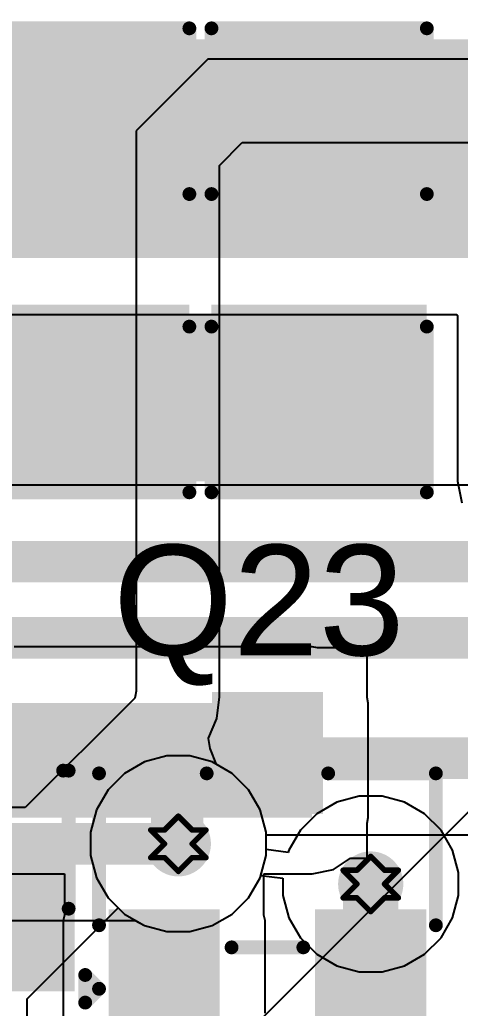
# Model space of a CAD drawing. Header units: inches. Extents: x -3 to 5437, y -3 to 5435.
# Drawn here: x 79.04 to 83.09, y 84.33 to 93.42 of the extents above; entities that cross this region are included whole.
import ezdxf

# ---------------------------------------------------------------- set-up
doc = ezdxf.new("R2010")
doc.units = ezdxf.units.IN
for name, color, linetype in [('Bottom Layer', 5, 'Continuous'), ('Bottom Solder', 6, 'Continuous'), ('Drill Drawing', 1, 'Continuous'), ('GND', 16, 'Continuous'), ('PWR', 76, 'Continuous'), ('Top Layer', 1, 'Continuous'), ('Top Overlay', 2, 'Continuous'), ('Top Paste', 8, 'Continuous'), ('Top Solder', 216, 'Continuous'), ('Via Holes', 16, 'Continuous')]:
    doc.layers.add(name, color=color, linetype=linetype)
doc.styles.add('Arial', font='', dxfattribs={"height": 0.2})
doc.styles.get('Arial').set_extended_font_data('Arial')

# ---------------------------------------------------------------- blocks, each defined once
blk = doc.blocks.new('C___1206_66')
at = {"layer": 'Top Layer'}
for points in [[(-2.032, 0.889), (-0.508, 0.889), (-0.508, -0.889), (-2.032, -0.889)], [(0.508, 0.889), (2.032, 0.889), (2.032, -0.889), (0.508, -0.889)]]:
    blk.add_hatch(color=1, dxfattribs=at).paths.add_polyline_path(points)
at = {"layer": 'Top Paste'}
for points in [[(-2.032, 0.889), (-0.508, 0.889), (-0.508, -0.889), (-2.032, -0.889)], [(0.508, 0.889), (2.032, 0.889), (2.032, -0.889), (0.508, -0.889)]]:
    blk.add_hatch(color=8, dxfattribs=at).paths.add_polyline_path(points)
at = {"layer": 'Top Solder'}
for points in [[(-2.1336, 0.9906), (-0.4064, 0.9906), (-0.4064, -0.9906), (-2.1336, -0.9906)], [(0.4064, 0.9906), (2.1336, 0.9906), (2.1336, -0.9906), (0.4064, -0.9906)]]:
    blk.add_hatch(color=216, dxfattribs=at).paths.add_polyline_path(points)
at = {"layer": 'Top Overlay'}
for points in [[(-2.1336, 0.9906, 0.127, 0.127, 0), (-2.1336, -0.9906, 0.127, 0.127, 0)], [(-2.1336, 0.9906, 0.127, 0.127, 0), (-0.6096, 0.9906, 0.127, 0.127, 0)], [(0.6096, 0.9906, 0.127, 0.127, 0), (2.1336, 0.9906, 0.127, 0.127, 0)], [(2.1336, 0.9906, 0.127, 0.127, 0), (2.1336, -0.9906, 0.127, 0.127, 0)], [(-2.1336, -0.9906, 0.127, 0.127, 0), (-0.6096, -0.9906, 0.127, 0.127, 0)], [(0.6096, -0.9906, 0.127, 0.127, 0), (2.1336, -0.9906, 0.127, 0.127, 0)]]:
    blk.add_lwpolyline(points, format="xyseb", dxfattribs=at)
for points in [[(-2.16535, 0.9906, 0.0635, 0.0635, 1), (-2.10185, 0.9906, 0.0635, 0.0635, 1)], [(-2.16535, 0.9906, 0.0635, 0.0635, 1), (-2.10185, 0.9906, 0.0635, 0.0635, 1)], [(-0.64135, 0.9906, 0.0635, 0.0635, 1), (-0.57785, 0.9906, 0.0635, 0.0635, 1)], [(0.57785, 0.9906, 0.0635, 0.0635, 1), (0.64135, 0.9906, 0.0635, 0.0635, 1)], [(2.10185, 0.9906, 0.0635, 0.0635, 1), (2.16535, 0.9906, 0.0635, 0.0635, 1)], [(2.10185, 0.9906, 0.0635, 0.0635, 1), (2.16535, 0.9906, 0.0635, 0.0635, 1)], [(-2.16535, -0.9906, 0.0635, 0.0635, 1), (-2.10185, -0.9906, 0.0635, 0.0635, 1)], [(-2.16535, -0.9906, 0.0635, 0.0635, 1), (-2.10185, -0.9906, 0.0635, 0.0635, 1)], [(-0.64135, -0.9906, 0.0635, 0.0635, 1), (-0.57785, -0.9906, 0.0635, 0.0635, 1)], [(0.57785, -0.9906, 0.0635, 0.0635, 1), (0.64135, -0.9906, 0.0635, 0.0635, 1)], [(2.10185, -0.9906, 0.0635, 0.0635, 1), (2.16535, -0.9906, 0.0635, 0.0635, 1)], [(2.10185, -0.9906, 0.0635, 0.0635, 1), (2.16535, -0.9906, 0.0635, 0.0635, 1)]]:
    blk.add_lwpolyline(points, format="xyseb", close=True, dxfattribs=at)
blk = doc.blocks.new('C___1206_67')
at = {"layer": 'Top Layer'}
for points in [[(-2.032, 0.889), (-0.508, 0.889), (-0.508, -0.889), (-2.032, -0.889)], [(0.508, 0.889), (2.032, 0.889), (2.032, -0.889), (0.508, -0.889)]]:
    blk.add_hatch(color=1, dxfattribs=at).paths.add_polyline_path(points)
at = {"layer": 'Top Paste'}
for points in [[(-2.032, 0.889), (-0.508, 0.889), (-0.508, -0.889), (-2.032, -0.889)], [(0.508, 0.889), (2.032, 0.889), (2.032, -0.889), (0.508, -0.889)]]:
    blk.add_hatch(color=8, dxfattribs=at).paths.add_polyline_path(points)
at = {"layer": 'Top Solder'}
for points in [[(-2.1336, 0.9906), (-0.4064, 0.9906), (-0.4064, -0.9906), (-2.1336, -0.9906)], [(0.4064, 0.9906), (2.1336, 0.9906), (2.1336, -0.9906), (0.4064, -0.9906)]]:
    blk.add_hatch(color=216, dxfattribs=at).paths.add_polyline_path(points)
at = {"layer": 'Top Overlay'}
for points in [[(-2.1336, 0.9906, 0.127, 0.127, 0), (-2.1336, -0.9906, 0.127, 0.127, 0)], [(-2.1336, 0.9906, 0.127, 0.127, 0), (-0.6096, 0.9906, 0.127, 0.127, 0)], [(0.6096, 0.9906, 0.127, 0.127, 0), (2.1336, 0.9906, 0.127, 0.127, 0)], [(2.1336, 0.9906, 0.127, 0.127, 0), (2.1336, -0.9906, 0.127, 0.127, 0)], [(-2.1336, -0.9906, 0.127, 0.127, 0), (-0.6096, -0.9906, 0.127, 0.127, 0)], [(0.6096, -0.9906, 0.127, 0.127, 0), (2.1336, -0.9906, 0.127, 0.127, 0)]]:
    blk.add_lwpolyline(points, format="xyseb", dxfattribs=at)
for points in [[(-2.16535, 0.9906, 0.0635, 0.0635, 1), (-2.10185, 0.9906, 0.0635, 0.0635, 1)], [(-2.16535, 0.9906, 0.0635, 0.0635, 1), (-2.10185, 0.9906, 0.0635, 0.0635, 1)], [(-0.64135, 0.9906, 0.0635, 0.0635, 1), (-0.57785, 0.9906, 0.0635, 0.0635, 1)], [(0.57785, 0.9906, 0.0635, 0.0635, 1), (0.64135, 0.9906, 0.0635, 0.0635, 1)], [(2.10185, 0.9906, 0.0635, 0.0635, 1), (2.16535, 0.9906, 0.0635, 0.0635, 1)], [(2.10185, 0.9906, 0.0635, 0.0635, 1), (2.16535, 0.9906, 0.0635, 0.0635, 1)], [(-2.16535, -0.9906, 0.0635, 0.0635, 1), (-2.10185, -0.9906, 0.0635, 0.0635, 1)], [(-2.16535, -0.9906, 0.0635, 0.0635, 1), (-2.10185, -0.9906, 0.0635, 0.0635, 1)], [(-0.64135, -0.9906, 0.0635, 0.0635, 1), (-0.57785, -0.9906, 0.0635, 0.0635, 1)], [(0.57785, -0.9906, 0.0635, 0.0635, 1), (0.64135, -0.9906, 0.0635, 0.0635, 1)], [(2.10185, -0.9906, 0.0635, 0.0635, 1), (2.16535, -0.9906, 0.0635, 0.0635, 1)], [(2.10185, -0.9906, 0.0635, 0.0635, 1), (2.16535, -0.9906, 0.0635, 0.0635, 1)]]:
    blk.add_lwpolyline(points, format="xyseb", close=True, dxfattribs=at)
blk = doc.blocks.new('SOT_23_88')
at = {"layer": 'Top Layer'}
for points in [[(-0.41, 1.46), (0.41, 1.46), (0.41, 0.54), (-0.41, 0.54)], [(-1.36, -0.54), (-0.54, -0.54), (-0.54, -1.46), (-1.36, -1.46)], [(0.54, -0.54), (1.36, -0.54), (1.36, -1.46), (0.54, -1.46)]]:
    blk.add_hatch(color=1, dxfattribs=at).paths.add_polyline_path(points)
at = {"layer": 'Top Paste'}
for points in [[(-0.41, 1.46), (0.41, 1.46), (0.41, 0.54), (-0.41, 0.54)], [(-1.36, -0.54), (-0.54, -0.54), (-0.54, -1.46), (-1.36, -1.46)], [(0.54, -0.54), (1.36, -0.54), (1.36, -1.46), (0.54, -1.46)]]:
    blk.add_hatch(color=8, dxfattribs=at).paths.add_polyline_path(points)
at = {"layer": 'Top Solder'}
for points in [[(-0.5116, 1.5616), (0.5116, 1.5616), (0.5116, 0.4384), (-0.5116, 0.4384)], [(-1.4616, -0.4384), (-0.4384, -0.4384), (-0.4384, -1.5616), (-1.4616, -1.5616)], [(0.4384, -0.4384), (1.4616, -0.4384), (1.4616, -1.5616), (0.4384, -1.5616)]]:
    blk.add_hatch(color=216, dxfattribs=at).paths.add_polyline_path(points)
at = {"layer": 'Top Overlay'}
for points in [[(-1.5494, -0.5842, 0.127, 0.127, 0), (-1.5494, 0.8128, 0.127, 0.127, 0)], [(-1.5494, 0.8128, 0.127, 0.127, 0), (-0.5588, 0.8128, 0.127, 0.127, 0)], [(0.5588, 0.8128, 0.127, 0.127, 0), (1.5494, 0.8128, 0.127, 0.127, 0)], [(1.5494, -0.5842, 0.127, 0.127, 0), (1.5494, 0.8128, 0.127, 0.127, 0)], [(-0.3302, -0.7874, 0.127, 0.127, 0), (0.3302, -0.7874, 0.127, 0.127, 0)], [(-1.6764, -1.0414, 0.127, 0.127, 0), (-1.5494, -1.1684, 0.127, 0.127, 0)], [(-1.6764, -1.2954, 0.127, 0.127, 0), (-1.6764, -1.0414, 0.127, 0.127, 0)], [(-1.6764, -1.2954, 0.127, 0.127, 0), (-1.5494, -1.1684, 0.127, 0.127, 0)]]:
    blk.add_lwpolyline(points, format="xyseb", dxfattribs=at)
for points in [[(-1.5812, 0.8128, 0.0635, 0.0635, 1), (-1.5176, 0.8128, 0.0635, 0.0635, 1)], [(-1.5812, 0.8128, 0.0635, 0.0635, 1), (-1.5176, 0.8128, 0.0635, 0.0635, 1)], [(-0.5905, 0.8128, 0.0635, 0.0635, 1), (-0.5271, 0.8128, 0.0635, 0.0635, 1)], [(0.5271, 0.8128, 0.0635, 0.0635, 1), (0.5905, 0.8128, 0.0635, 0.0635, 1)], [(1.5176, 0.8128, 0.0635, 0.0635, 1), (1.5812, 0.8128, 0.0635, 0.0635, 1)], [(1.5176, 0.8128, 0.0635, 0.0635, 1), (1.5812, 0.8128, 0.0635, 0.0635, 1)], [(-1.5812, -0.5842, 0.0635, 0.0635, 1), (-1.5176, -0.5842, 0.0635, 0.0635, 1)], [(1.5176, -0.5842, 0.0635, 0.0635, 1), (1.5812, -0.5842, 0.0635, 0.0635, 1)], [(-0.3619, -0.7874, 0.0635, 0.0635, 1), (-0.2984, -0.7874, 0.0635, 0.0635, 1)], [(0.2984, -0.7874, 0.0635, 0.0635, 1), (0.3619, -0.7874, 0.0635, 0.0635, 1)], [(-1.7082, -1.0414, 0.0635, 0.0635, 1), (-1.6446, -1.0414, 0.0635, 0.0635, 1)], [(-1.7082, -1.0414, 0.0635, 0.0635, 1), (-1.6446, -1.0414, 0.0635, 0.0635, 1)], [(-1.5812, -1.1684, 0.0635, 0.0635, 1), (-1.5176, -1.1684, 0.0635, 0.0635, 1)], [(-1.5812, -1.1684, 0.0635, 0.0635, 1), (-1.5176, -1.1684, 0.0635, 0.0635, 1)], [(-1.7082, -1.2954, 0.0635, 0.0635, 1), (-1.6446, -1.2954, 0.0635, 0.0635, 1)], [(-1.7082, -1.2954, 0.0635, 0.0635, 1), (-1.6446, -1.2954, 0.0635, 0.0635, 1)]]:
    blk.add_lwpolyline(points, format="xyseb", close=True, dxfattribs=at)
blk = doc.blocks.new('SOD_523_213')
at = {"layer": 'Top Layer'}
for points in [[(-0.9, 0.35), (-0.3, 0.35), (-0.3, -0.35), (-0.9, -0.35)], [(0.3, 0.35), (0.9, 0.35), (0.9, -0.35), (0.3, -0.35)]]:
    blk.add_hatch(color=1, dxfattribs=at).paths.add_polyline_path(points)
at = {"layer": 'Top Overlay'}
for points in [[(0.6597, 0.3588), (1.4217, 0.3588), (1.4217, 0.5366), (0.6597, 0.5366)], [(0.9391, -0.3778), (1.4217, -0.3778), (1.4217, 0.3842), (0.9391, 0.3842)], [(0.6597, -0.5302), (1.4217, -0.5302), (1.4217, -0.3524), (0.6597, -0.3524)]]:
    blk.add_hatch(color=2, dxfattribs=at).paths.add_polyline_path(points)
at = {"layer": 'Top Paste'}
for points in [[(-0.9, 0.35), (-0.3, 0.35), (-0.3, -0.35), (-0.9, -0.35)], [(0.3, 0.35), (0.9, 0.35), (0.9, -0.35), (0.3, -0.35)]]:
    blk.add_hatch(color=8, dxfattribs=at).paths.add_polyline_path(points)
at = {"layer": 'Top Solder'}
for points in [[(-1.0016, 0.4516), (-0.1984, 0.4516), (-0.1984, -0.4516), (-1.0016, -0.4516)], [(0.1984, 0.4516), (1.0016, 0.4516), (1.0016, -0.4516), (0.1984, -0.4516)]]:
    blk.add_hatch(color=216, dxfattribs=at).paths.add_polyline_path(points)
at = {"layer": 'Top Overlay'}
for points in [[(0.6604, 0.4826, 0.127, 0.127, 0), (-0.6096, 0.4826, 0.127, 0.127, 0)], [(-0.6096, 0.4318, 0.127, 0.127, 0), (-0.6096, 0.4818, 0.127, 0.127, 0)], [(-0.6096, -0.4818, 0.127, 0.127, 0), (-0.6096, -0.4318, 0.127, 0.127, 0)], [(0.6604, -0.4826, 0.127, 0.127, 0), (-0.6096, -0.4826, 0.127, 0.127, 0)]]:
    blk.add_lwpolyline(points, format="xyseb", dxfattribs=at)
for points in [[(-0.6413, 0.4826, 0.0635, 0.0635, 1), (-0.5778, 0.4826, 0.0635, 0.0635, 1)], [(0.6287, 0.4826, 0.0635, 0.0635, 1), (0.6921, 0.4826, 0.0635, 0.0635, 1)], [(-0.6413, 0.4818, 0.0635, 0.0635, 1), (-0.5778, 0.4818, 0.0635, 0.0635, 1)], [(-0.6413, 0.4318, 0.0635, 0.0635, 1), (-0.5778, 0.4318, 0.0635, 0.0635, 1)], [(-0.6413, -0.4318, 0.0635, 0.0635, 1), (-0.5778, -0.4318, 0.0635, 0.0635, 1)], [(-0.6413, -0.4818, 0.0635, 0.0635, 1), (-0.5778, -0.4818, 0.0635, 0.0635, 1)], [(-0.6413, -0.4826, 0.0635, 0.0635, 1), (-0.5778, -0.4826, 0.0635, 0.0635, 1)], [(0.6287, -0.4826, 0.0635, 0.0635, 1), (0.6921, -0.4826, 0.0635, 0.0635, 1)]]:
    blk.add_lwpolyline(points, format="xyseb", close=True, dxfattribs=at)

msp = doc.modelspace()

# ---------------------------------------------------------------- hatches: boundary and pattern name
at = {"layer": 'Bottom Layer'}
h = msp.add_hatch(color=5, dxfattribs=at)
edge = h.paths.add_edge_path()
edge.add_arc((80.5008, 85.8459), 0.3, 0, 360)
h = msp.add_hatch(color=5, dxfattribs=at)
edge = h.paths.add_edge_path()
edge.add_arc((82.2706, 85.476), 0.3, 0, 360)
at = {"layer": 'GND'}
h = msp.add_hatch(color=16, dxfattribs=at)
edge = h.paths.add_edge_path()
edge.add_arc((80.5008, 85.8459), 0.3, 0, 360)
h = msp.add_hatch(color=16, dxfattribs=at)
edge = h.paths.add_edge_path()
edge.add_arc((82.2706, 85.476), 0.3, 0, 360)
at = {"layer": 'PWR'}
h = msp.add_hatch(color=76, dxfattribs=at)
edge = h.paths.add_edge_path()
edge.add_arc((80.5008, 85.8459), 0.3, 0, 360)
h = msp.add_hatch(color=76, dxfattribs=at)
edge = h.paths.add_edge_path()
edge.add_arc((82.2706, 85.476), 0.3, 0, 360)
at = {"layer": 'Top Layer'}
for points in [[(72.373, 92.4401), (83.9616, 92.4401), (83.9616, 93.2443), (72.373, 93.2443)], [(78.7228, 91.2329), (84.7882, 91.2329), (84.7882, 93.2439), (78.7228, 93.2439)], [(76.7688, 89.1803), (82.6852, 89.1803), (82.6852, 90.7043), (76.7688, 90.7043)], [(77.5487, 86.0872), (81.7306, 86.0872), (81.7306, 87.1408), (77.5487, 87.1408)], [(80.2487, 85.8459), (80.7297, 85.8459), (80.7297, 86.9251), (80.2487, 86.9251)], [(77.5487, 85.0094), (79.3592, 85.0094), (79.3592, 85.6046), (77.5487, 85.6046)], [(79.9606, 83.224), (80.7806, 83.224), (80.7806, 85.1408), (79.9606, 85.1408)], [(81.8606, 83.1351), (82.6806, 83.1351), (82.6806, 85.1408), (81.8606, 85.1408)]]:
    msp.add_hatch(color=1, dxfattribs=at).paths.add_polyline_path(points)
h = msp.add_hatch(color=1, dxfattribs=at)
edge = h.paths.add_edge_path()
edge.add_arc((80.5008, 85.8459), 0.3, 0, 360)
h = msp.add_hatch(color=1, dxfattribs=at)
edge = h.paths.add_edge_path()
edge.add_arc((82.2706, 85.476), 0.3, 0, 360)
at = {"layer": 'Via Holes'}
h = msp.add_hatch(color=7, dxfattribs=at)
edge = h.paths.add_edge_path()
edge.add_arc((80.5008, 85.8459), 0.15, 0, 360)
h = msp.add_hatch(color=7, dxfattribs=at)
edge = h.paths.add_edge_path()
edge.add_arc((82.2706, 85.476), 0.15, 0, 360)

# ---------------------------------------------------------------- linework, layer by layer
at = {"layer": 'Bottom Layer'}
for p, q in [((83.3342, 89.1446), (77.4552, 89.1446)), ((81.3088, 85.7395), (81.3088, 85.9293)), ((81.3088, 85.9293), (88.9495, 85.9293)), ((81.2537, 85.534), (81.3088, 85.7395)), ((81.1473, 85.3498), (81.2537, 85.534)), ((80.9969, 85.1993), (81.1473, 85.3498)), ((80.8126, 85.093), (80.9969, 85.1993)), ((73.6727, 85.1414), (80.105, 85.1414)), ((80.105, 85.1414), (80.1889, 85.093)), ((80.1889, 85.093), (80.3944, 85.0379)), ((80.6071, 85.0379), (80.8126, 85.093)), ((80.3944, 85.0379), (80.6071, 85.0379))]:
    msp.add_line(p, q, dxfattribs=at)
for points in [[(77.0595, 88.4401, 0.381, 0.381, 0), (86.3909, 88.4401, 0.381, 0.381, 0)], [(78.383, 87.7401, 0.381, 0.381, 0), (86.4944, 87.7401, 0.381, 0.381, 0)], [(73.8006, 86.6338, 0.381, 0.381, 0), (89.3452, 86.6338, 0.381, 0.381, 0)], [(73.6727, 85.8459, 0.381, 0.381, 0), (80.5008, 85.8459, 0.381, 0.381, 0)]]:
    msp.add_lwpolyline(points, format="xyseb", dxfattribs=at)
msp.add_lwpolyline([(80.4055, 85.8459, 0.1905, 0.1905, 1), (80.596, 85.8459, 0.1905, 0.1905, 1)], format="xyseb", close=True, dxfattribs=at)
at = {"layer": 'Bottom Solder'}
msp.add_line((0.3381, 3.382), (5436.9008, 5435.1662), dxfattribs=at)
at = {"layer": 'Drill Drawing'}
for points in [[(80.3738, 85.9729, 0.0508, 0.0508, 0), (80.5008, 86.0999, 0.0508, 0.0508, 0)], [(80.5008, 86.0999, 0.0508, 0.0508, 0), (80.6278, 85.9729, 0.0508, 0.0508, 0)], [(80.2468, 85.9729, 0.0508, 0.0508, 0), (80.3738, 85.8459, 0.0508, 0.0508, 0)], [(80.2468, 85.9729, 0.0508, 0.0508, 0), (80.3738, 85.9729, 0.0508, 0.0508, 0)], [(80.6278, 85.9729, 0.0508, 0.0508, 0), (80.7548, 85.9729, 0.0508, 0.0508, 0)], [(80.6278, 85.8459, 0.0508, 0.0508, 0), (80.7548, 85.9729, 0.0508, 0.0508, 0)], [(80.2468, 85.7189, 0.0508, 0.0508, 0), (80.3738, 85.8459, 0.0508, 0.0508, 0)], [(80.6278, 85.8459, 0.0508, 0.0508, 0), (80.7548, 85.7189, 0.0508, 0.0508, 0)], [(80.2468, 85.7189, 0.0508, 0.0508, 0), (80.3738, 85.7189, 0.0508, 0.0508, 0)], [(80.3738, 85.7189, 0.0508, 0.0508, 0), (80.5008, 85.5919, 0.0508, 0.0508, 0)], [(80.5008, 85.5919, 0.0508, 0.0508, 0), (80.6278, 85.7189, 0.0508, 0.0508, 0)], [(80.6278, 85.7189, 0.0508, 0.0508, 0), (80.7548, 85.7189, 0.0508, 0.0508, 0)], [(82.1436, 85.603, 0.0508, 0.0508, 0), (82.2706, 85.73, 0.0508, 0.0508, 0)], [(82.2706, 85.73, 0.0508, 0.0508, 0), (82.3976, 85.603, 0.0508, 0.0508, 0)], [(82.0166, 85.603, 0.0508, 0.0508, 0), (82.1436, 85.476, 0.0508, 0.0508, 0)], [(82.0166, 85.603, 0.0508, 0.0508, 0), (82.1436, 85.603, 0.0508, 0.0508, 0)], [(82.3976, 85.603, 0.0508, 0.0508, 0), (82.5246, 85.603, 0.0508, 0.0508, 0)], [(82.3976, 85.476, 0.0508, 0.0508, 0), (82.5246, 85.603, 0.0508, 0.0508, 0)], [(82.0166, 85.349, 0.0508, 0.0508, 0), (82.1436, 85.476, 0.0508, 0.0508, 0)], [(82.3976, 85.476, 0.0508, 0.0508, 0), (82.5246, 85.349, 0.0508, 0.0508, 0)], [(82.0166, 85.349, 0.0508, 0.0508, 0), (82.1436, 85.349, 0.0508, 0.0508, 0)], [(82.1436, 85.349, 0.0508, 0.0508, 0), (82.2706, 85.222, 0.0508, 0.0508, 0)], [(82.2706, 85.222, 0.0508, 0.0508, 0), (82.3976, 85.349, 0.0508, 0.0508, 0)], [(82.3976, 85.349, 0.0508, 0.0508, 0), (82.5246, 85.349, 0.0508, 0.0508, 0)]]:
    msp.add_lwpolyline(points, format="xyseb", dxfattribs=at)
for points in [[(80.4881, 86.0999, 0.0254, 0.0254, 1), (80.5135, 86.0999, 0.0254, 0.0254, 1)], [(80.4881, 86.0999, 0.0254, 0.0254, 1), (80.5135, 86.0999, 0.0254, 0.0254, 1)], [(80.2341, 85.9729, 0.0254, 0.0254, 1), (80.2595, 85.9729, 0.0254, 0.0254, 1)], [(80.2341, 85.9729, 0.0254, 0.0254, 1), (80.2595, 85.9729, 0.0254, 0.0254, 1)], [(80.3611, 85.9729, 0.0254, 0.0254, 1), (80.3865, 85.9729, 0.0254, 0.0254, 1)], [(80.3611, 85.9729, 0.0254, 0.0254, 1), (80.3865, 85.9729, 0.0254, 0.0254, 1)], [(80.6151, 85.9729, 0.0254, 0.0254, 1), (80.6405, 85.9729, 0.0254, 0.0254, 1)], [(80.6151, 85.9729, 0.0254, 0.0254, 1), (80.6405, 85.9729, 0.0254, 0.0254, 1)], [(80.7421, 85.9729, 0.0254, 0.0254, 1), (80.7675, 85.9729, 0.0254, 0.0254, 1)], [(80.7421, 85.9729, 0.0254, 0.0254, 1), (80.7675, 85.9729, 0.0254, 0.0254, 1)], [(80.3611, 85.8459, 0.0254, 0.0254, 1), (80.3865, 85.8459, 0.0254, 0.0254, 1)], [(80.3611, 85.8459, 0.0254, 0.0254, 1), (80.3865, 85.8459, 0.0254, 0.0254, 1)], [(80.6151, 85.8459, 0.0254, 0.0254, 1), (80.6405, 85.8459, 0.0254, 0.0254, 1)], [(80.6151, 85.8459, 0.0254, 0.0254, 1), (80.6405, 85.8459, 0.0254, 0.0254, 1)], [(80.2341, 85.7189, 0.0254, 0.0254, 1), (80.2595, 85.7189, 0.0254, 0.0254, 1)], [(80.2341, 85.7189, 0.0254, 0.0254, 1), (80.2595, 85.7189, 0.0254, 0.0254, 1)], [(80.3611, 85.7189, 0.0254, 0.0254, 1), (80.3865, 85.7189, 0.0254, 0.0254, 1)], [(80.3611, 85.7189, 0.0254, 0.0254, 1), (80.3865, 85.7189, 0.0254, 0.0254, 1)], [(80.6151, 85.7189, 0.0254, 0.0254, 1), (80.6405, 85.7189, 0.0254, 0.0254, 1)], [(80.6151, 85.7189, 0.0254, 0.0254, 1), (80.6405, 85.7189, 0.0254, 0.0254, 1)], [(80.7421, 85.7189, 0.0254, 0.0254, 1), (80.7675, 85.7189, 0.0254, 0.0254, 1)], [(80.7421, 85.7189, 0.0254, 0.0254, 1), (80.7675, 85.7189, 0.0254, 0.0254, 1)], [(82.2579, 85.73, 0.0254, 0.0254, 1), (82.2833, 85.73, 0.0254, 0.0254, 1)], [(82.2579, 85.73, 0.0254, 0.0254, 1), (82.2833, 85.73, 0.0254, 0.0254, 1)], [(80.4881, 85.5919, 0.0254, 0.0254, 1), (80.5135, 85.5919, 0.0254, 0.0254, 1)], [(80.4881, 85.5919, 0.0254, 0.0254, 1), (80.5135, 85.5919, 0.0254, 0.0254, 1)], [(82.0039, 85.603, 0.0254, 0.0254, 1), (82.0293, 85.603, 0.0254, 0.0254, 1)], [(82.0039, 85.603, 0.0254, 0.0254, 1), (82.0293, 85.603, 0.0254, 0.0254, 1)], [(82.1309, 85.603, 0.0254, 0.0254, 1), (82.1563, 85.603, 0.0254, 0.0254, 1)], [(82.1309, 85.603, 0.0254, 0.0254, 1), (82.1563, 85.603, 0.0254, 0.0254, 1)], [(82.3849, 85.603, 0.0254, 0.0254, 1), (82.4103, 85.603, 0.0254, 0.0254, 1)], [(82.3849, 85.603, 0.0254, 0.0254, 1), (82.4103, 85.603, 0.0254, 0.0254, 1)], [(82.5119, 85.603, 0.0254, 0.0254, 1), (82.5373, 85.603, 0.0254, 0.0254, 1)], [(82.5119, 85.603, 0.0254, 0.0254, 1), (82.5373, 85.603, 0.0254, 0.0254, 1)], [(82.1309, 85.476, 0.0254, 0.0254, 1), (82.1563, 85.476, 0.0254, 0.0254, 1)], [(82.1309, 85.476, 0.0254, 0.0254, 1), (82.1563, 85.476, 0.0254, 0.0254, 1)], [(82.3849, 85.476, 0.0254, 0.0254, 1), (82.4103, 85.476, 0.0254, 0.0254, 1)], [(82.3849, 85.476, 0.0254, 0.0254, 1), (82.4103, 85.476, 0.0254, 0.0254, 1)], [(82.0039, 85.349, 0.0254, 0.0254, 1), (82.0293, 85.349, 0.0254, 0.0254, 1)], [(82.0039, 85.349, 0.0254, 0.0254, 1), (82.0293, 85.349, 0.0254, 0.0254, 1)], [(82.1309, 85.349, 0.0254, 0.0254, 1), (82.1563, 85.349, 0.0254, 0.0254, 1)], [(82.1309, 85.349, 0.0254, 0.0254, 1), (82.1563, 85.349, 0.0254, 0.0254, 1)], [(82.3849, 85.349, 0.0254, 0.0254, 1), (82.4103, 85.349, 0.0254, 0.0254, 1)], [(82.3849, 85.349, 0.0254, 0.0254, 1), (82.4103, 85.349, 0.0254, 0.0254, 1)], [(82.5119, 85.349, 0.0254, 0.0254, 1), (82.5373, 85.349, 0.0254, 0.0254, 1)], [(82.5119, 85.349, 0.0254, 0.0254, 1), (82.5373, 85.349, 0.0254, 0.0254, 1)], [(82.2579, 85.222, 0.0254, 0.0254, 1), (82.2833, 85.222, 0.0254, 0.0254, 1)], [(82.2579, 85.222, 0.0254, 0.0254, 1), (82.2833, 85.222, 0.0254, 0.0254, 1)]]:
    msp.add_lwpolyline(points, format="xyseb", close=True, dxfattribs=at)
at = {"layer": 'GND'}
for p, q in [((80.3944, 86.6539), (80.1889, 86.5988)), ((80.6071, 86.6539), (80.3944, 86.6539)), ((80.8126, 86.5988), (80.6071, 86.6539)), ((80.1889, 86.5988), (80.0046, 86.4925)), ((80.9969, 86.4925), (80.8126, 86.5988)), ((80.0046, 86.4925), (79.8542, 86.342)), ((81.1473, 86.342), (80.9969, 86.4925)), ((79.8542, 86.342), (79.7478, 86.1578)), ((81.2537, 86.1578), (81.1473, 86.342)), ((79.7478, 86.1578), (79.6928, 85.9523)), ((81.3088, 85.9523), (81.2537, 86.1578)), ((79.6928, 85.9523), (79.6928, 85.7395)), ((81.3088, 85.7395), (81.3088, 85.9523)), ((79.6928, 85.7395), (79.7478, 85.534)), ((81.2537, 85.534), (81.3088, 85.7395)), ((79.7478, 85.534), (79.8542, 85.3498)), ((81.1473, 85.3498), (81.2537, 85.534)), ((79.8542, 85.3498), (80.0046, 85.1993)), ((80.9969, 85.1993), (81.1473, 85.3498)), ((80.0046, 85.1993), (80.1889, 85.093)), ((80.8126, 85.093), (80.9969, 85.1993)), ((80.1889, 85.093), (80.3944, 85.0379)), ((80.6071, 85.0379), (80.8126, 85.093)), ((80.3944, 85.0379), (80.6071, 85.0379))]:
    msp.add_line(p, q, dxfattribs=at)
at = {"layer": 'PWR'}
for p, q in [((80.7711, 93.0635), (80.1116, 92.4041)), ((81.0894, 93.0635), (80.7711, 93.0635)), ((87.9348, 93.0635), (81.0894, 93.0635)), ((81.0894, 93.0635), (81.0894, 93.0635)), ((81.0894, 93.0635), (81.0894, 93.0635)), ((80.1116, 92.4041), (80.1116, 92.0857)), ((80.8802, 92.0857), (81.0894, 92.295)), ((81.0894, 92.295), (87.9348, 92.295)), ((80.1116, 92.0857), (80.1116, 87.2486)), ((80.8802, 87.1982), (80.8802, 92.0857)), ((80.0995, 87.1861), (79.0924, 86.179)), ((80.1052, 87.1999), (80.0995, 87.1861)), ((80.1116, 87.2486), (80.1052, 87.1999)), ((80.854, 86.9993), (80.8802, 87.1982)), ((80.779, 86.8182), (80.854, 86.9993)), ((80.7773, 86.8134), (80.779, 86.8182)), ((80.7925, 86.721), (80.7773, 86.8134)), ((80.8512, 86.5766), (80.7925, 86.721)), ((80.9969, 86.4925), (80.8512, 86.5766)), ((81.1473, 86.342), (80.9969, 86.4925)), ((81.2537, 86.1578), (81.1473, 86.342)), ((82.1642, 86.284), (81.9587, 86.2289)), ((82.377, 86.284), (82.1642, 86.284)), ((82.5825, 86.2289), (82.377, 86.284)), ((81.9587, 86.2289), (81.7745, 86.1226)), ((82.7667, 86.1226), (82.5825, 86.2289)), ((79.0924, 86.179), (64.4663, 86.179)), ((81.3088, 85.9523), (81.2537, 86.1578)), ((81.7745, 86.1226), (81.624, 85.9721)), ((82.9172, 85.9721), (82.7667, 86.1226)), ((81.3088, 85.7933), (81.3088, 85.9523)), ((81.624, 85.9721), (81.5177, 85.7879)), ((83.0235, 85.7879), (82.9172, 85.9721)), ((81.512, 85.7666), (81.3088, 85.7933)), ((81.5177, 85.7879), (81.512, 85.7666)), ((83.0786, 85.5824), (83.0235, 85.7879)), ((81.2537, 85.534), (81.2594, 85.5553)), ((81.2594, 85.5553), (81.4626, 85.5286)), ((83.0786, 85.3696), (83.0786, 85.5824)), ((81.1473, 85.3498), (81.2537, 85.534)), ((81.4626, 85.5286), (81.4626, 85.3696)), ((81.4626, 85.3696), (81.5177, 85.1641)), ((83.0235, 85.1641), (83.0786, 85.3696)), ((80.9969, 85.1993), (81.1473, 85.3498)), ((79.1112, 84.42), (79.9476, 85.2564)), ((79.9476, 85.2564), (80.0046, 85.1993)), ((80.0046, 85.1993), (80.1889, 85.093)), ((80.8126, 85.093), (80.9969, 85.1993)), ((80.1889, 85.093), (80.3944, 85.0379)), ((80.6071, 85.0379), (80.8126, 85.093)), ((81.5177, 85.1641), (81.624, 84.9799)), ((82.9172, 84.9799), (83.0235, 85.1641)), ((80.3944, 85.0379), (80.6071, 85.0379)), ((81.624, 84.9799), (81.7745, 84.8294)), ((82.7667, 84.8294), (82.9172, 84.9799)), ((81.7745, 84.8294), (81.9587, 84.7231)), ((82.5825, 84.7231), (82.7667, 84.8294)), ((81.9587, 84.7231), (82.1642, 84.668)), ((82.1642, 84.668), (82.377, 84.668)), ((82.377, 84.668), (82.5825, 84.7231)), ((79.1112, 80.102), (79.1112, 84.42))]:
    msp.add_line(p, q, dxfattribs=at)
at = {"layer": 'Top Layer'}
for p, q in [((78.7228, 90.7149), (83.0615, 90.7149)), ((83.0615, 90.7149), (83.0703, 90.7043)), ((83.0703, 90.7043), (83.0703, 89.1803)), ((83.0703, 89.1803), (83.1097, 88.9821)), ((81.7306, 87.6588), (78.9917, 87.6588)), ((81.7806, 87.6488), (81.7306, 87.6588)), ((82.2386, 87.6488), (81.7806, 87.6488)), ((82.2386, 87.1908), (82.2386, 87.6488)), ((82.2486, 87.1408), (82.2386, 87.1908)), ((82.2486, 86.0872), (82.2486, 87.1408)), ((82.2386, 86.0372), (82.2486, 86.0872)), ((82.2386, 85.7128), (82.2386, 86.0372)), ((81.9288, 85.6087), (82.0846, 85.7128)), ((82.0846, 85.7128), (82.2386, 85.7128)), ((77.5487, 85.5692), (79.4526, 85.5692)), ((79.4526, 85.5692), (79.4526, 85.1908)), ((81.2886, 85.1908), (81.2886, 85.5692)), ((81.2886, 85.5692), (81.7306, 85.5692)), ((81.7306, 85.5692), (81.9288, 85.6087)), ((79.4526, 85.1908), (79.4426, 85.1408)), ((81.2986, 85.1408), (81.2886, 85.1908)), ((79.4426, 85.1408), (79.4426, 83.7701)), ((81.2986, 84.288), (81.2986, 85.1408))]:
    msp.add_line(p, q, dxfattribs=at)
msp.add_lwpolyline([(82.2706, 85.0224, 0.508, 0.508, 0), (82.2706, 85.476, 0.508, 0.508, 0)], format="xyseb", dxfattribs=at)
for points in [[(82.1436, 85.476, 0.254, 0.254, 1), (82.3976, 85.476, 0.254, 0.254, 1)], [(82.1436, 85.0224, 0.254, 0.254, 1), (82.3976, 85.0224, 0.254, 0.254, 1)]]:
    msp.add_lwpolyline(points, format="xyseb", close=True, dxfattribs=at)
at = {"layer": 'Top Solder'}
msp.add_line((0.3381, 3.382), (5436.9008, 5435.1662), dxfattribs=at)

# ---------------------------------------------------------------- block references
for name, p, rotation in [('C___1206_67', (79.6118, 91.2123), 90), ('C___1206_66', (81.7962, 91.2123), 90), ('SOD_523_213', (79.0092, 85.9094), 270)]:
    msp.add_blockref(name, p, dxfattribs=dict(rotation=rotation))
msp.add_blockref('SOT_23_88', (81.3206, 85.6808))

# ---------------------------------------------------------------- texts
at = {"layer": 'Top Overlay', "style": 'Arial'}
msp.add_text('Q23', height=1.016, dxfattribs=at).set_placement((79.9004, 87.5794))

doc.saveas('drawing.dxf')
